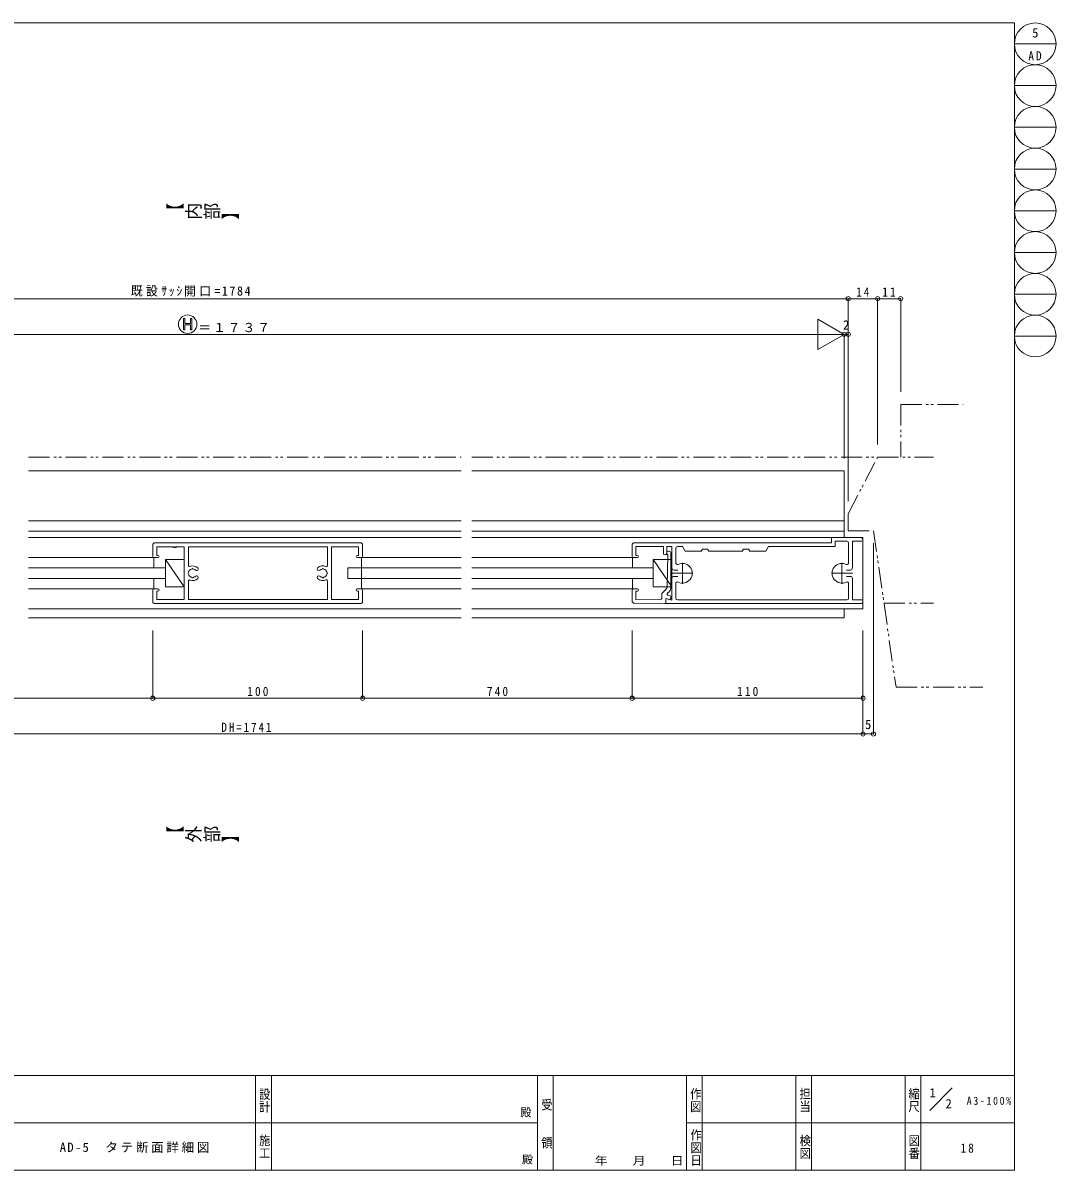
# Model space of a CAD drawing. Units: millimetres at full size, sheet at 1:2. Extents: x -822 to 1661, y -1752 to -1205.
# Drawn here: x 1169 to 1661, y -1752 to -1205 of the extents above; entities that cross this region are included whole.
import ezdxf
from ezdxf.enums import TextEntityAlignment as Align

# ---------------------------------------------------------------- set-up
doc = ezdxf.new("R2010")
doc.units = ezdxf.units.MM
doc.header["$LTSCALE"] = 2
doc.header["$PDMODE"] = 32
doc.header["$PDSIZE"] = 2
doc.linetypes.add('CHAIN2', pattern=[12, 9, -1, 1, -1])
doc.linetypes.add('DOUBLE_CHAIN1', pattern=[8.8, 5, -1, 0.6, -0.6, 0.6, -1])
for name, color, linetype, lineweight in [('0-0_free', 7, 'Continuous', 15), ('2-A_syouji', 7, 'Continuous', 15), ('F-E', 5, 'Continuous', 9)]:
    doc.layers.add(name, color=color, linetype=linetype, lineweight=lineweight)
doc.layers.add('F-7', color=7, linetype='Continuous')
doc.styles.add('@ＭＳ ゴシック', font='')
doc.styles.add('ＭＳ ゴシック', font='')
doc.styles.get('@ＭＳ ゴシック').set_extended_font_data('@MS Gothic')
doc.styles.get('ＭＳ ゴシック').set_extended_font_data('MS Gothic')

# ---------------------------------------------------------------- blocks, each defined once
blk = doc.blocks.new('BED801n.')
at = {"layer": '0-0_free'}
for p, q in [((0, 198), (0, 100)), ((13, 200), (2, 200)), ((14, 195), (14, 199)), ((44, 195), (44, 199)), ((45, 200), (56, 200)), ((58, 198), (58, 100)), ((3.9, 196.1), (3.9, 170)), ((12, 196.1), (3.9, 196.1)), ((12, 195), (12, 196.1)), ((46, 196.1), (54.1, 196.1)), ((46, 195), (46, 196.1)), ((54.1, 196.1), (54.1, 180.6)), ((54.1, 177.567), (54.1, 170)), ((3.9, 170), (54.1, 170)), ((4, 166), (4, 100)), ((21.584, 166), (4, 166)), ((28.681, 166.3), (28, 165.873)), ((29.319, 166.3), (30, 165.873)), ((36.416, 166), (54, 166)), ((54, 161.6), (54, 166)), ((25.127, 163), (24.7, 162.319)), ((24.7, 161.681), (25.127, 161)), ((32.873, 163), (33.3, 162.319)), ((33.3, 161.681), (32.873, 161)), ((54, 100), (54, 161.6)), ((0, 2), (0, 100)), ((4, 33.6), (4, 100)), ((54, 100), (54, 38)), ((58, 2), (58, 100)), ((21.758, 33.6), (4, 33.6)), ((24.7, 38.319), (25.127, 39)), ((25.127, 37), (24.7, 37.681)), ((28.681, 33.7), (28, 34.127)), ((29.319, 33.7), (30, 34.127)), ((33.3, 38.319), (32.873, 39)), ((32.873, 37), (33.3, 37.681)), ((36.242, 33.6), (54, 33.6)), ((54, 38), (54, 33.6)), ((3.9, 29.6), (54.1, 29.6)), ((3.9, 3.9), (3.9, 29.6)), ((54.1, 3.9), (54.1, 29.6)), ((13, 0), (2, 0)), ((12, 3.9), (3.9, 3.9)), ((12, 5), (12, 3.9)), ((14, 5), (14, 1)), ((44, 5), (44, 1)), ((45, 0), (56, 0)), ((46, 5), (46, 3.9)), ((46, 3.9), (54.1, 3.9))]:
    blk.add_line(p, q, dxfattribs=at)
for centre, radius, start, end in [((2, 198), 2, 90, 180), ((13, 199), 1, 0, 90), ((45, 199), 1, 90, 180), ((56, 198), 2, 0, 90), ((13, 195), 1, 180, 0), ((45, 195), 1, 180, 0), ((54.1, 180), 0.6, 90, 246.42182), ((54.1, 178.167), 0.6, 113.57818, 270), ((53.7, 179.083), 0.4, 293.57818, 66.42182), ((21.584, 165), 1, 337.97569, 90), ((29, 162), 7, 157.97569, 224.17338), ((29, 162), 4, 104.47751, 165.52249), ((29, 165.792), 0.6, 57.9116, 122.0884), ((29, 162), 4, 14.47751, 75.52249), ((29, 162), 7, 315.82662, 22.02431), ((36.416, 165), 1, 90, 202.02431), ((25.055, 158.167), 1.5, 224.17338, 44.17338), ((25.208, 162), 0.6, 147.9116, 212.0884), ((29, 162), 4, 194.47751, 224.17338), ((32.945, 158.167), 1.5, 135.82662, 315.82662), ((29, 162), 4, 315.82662, 345.52249), ((32.792, 162), 0.6, 327.9116, 32.0884), ((21.758, 34.6), 1, 270, 25.15066), ((29, 38), 7, 135.82662, 205.15066), ((25.055, 41.833), 1.5, 315.82662, 135.82662), ((25.208, 38), 0.6, 147.9116, 212.0884), ((29, 38), 4, 135.82662, 165.52249), ((29, 38), 4, 194.47751, 255.52249), ((29, 34.208), 0.6, 237.9116, 302.0884), ((29, 38), 4, 284.47751, 345.52249), ((32.945, 41.833), 1.5, 44.17338, 224.17338), ((29, 38), 4, 14.47751, 44.17338), ((32.792, 38), 0.6, 327.9116, 32.0884), ((29, 38), 7, 334.84934, 44.17338), ((36.242, 34.6), 1, 154.84934, 270), ((2, 2), 2, 180, 270), ((13, 5), 1, 0, 180), ((13, 1), 1, 270, 0), ((45, 5), 1, 0, 180), ((45, 1), 1, 180, 270), ((56, 2), 2, 270, 0)]:
    blk.add_arc(centre, radius, start, end, dxfattribs=at)

msp = doc.modelspace()

# ---------------------------------------------------------------- linework, layer by layer
at = {"layer": '2-A_syouji', "color": 3, "lineweight": 9}
for p, q in [((934.079, -1336.77), (1562.402, -1336.77)), ((1562.402, -1336.77), (1562.402, -1433.271)), ((1562.402, -1336.77), (1576.402, -1336.77)), ((1576.402, -1336.77), (1576.402, -1406.271)), ((1576.402, -1336.77), (1587.402, -1336.77)), ((1587.402, -1336.77), (1587.402, -1381.176)), ((1560.402, -1353.77), (1547.952, -1346.582)), ((1547.952, -1346.582), (1547.952, -1360.959)), ((979.079, -1353.77), (1560.402, -1353.77)), ((1560.402, -1353.77), (1547.952, -1360.959)), ((1560.402, -1353.77), (1560.402, -1412.821)), ((1560.402, -1353.77), (1562.402, -1353.77)), ((1574.402, -1544.076), (1574.402, -1453.271)), ((1230.983, -1527.076), (1230.983, -1494.821)), ((1330.983, -1527.076), (1330.983, -1494.821)), ((1459.402, -1527.076), (1459.402, -1494.821)), ((1569.402, -1544.076), (1569.402, -1494.821)), ((1092.079, -1527.076), (1230.983, -1527.076)), ((1230.983, -1527.076), (1330.983, -1527.076)), ((1330.983, -1527.076), (1459.402, -1527.076)), ((1459.402, -1527.076), (1569.402, -1527.076)), ((982.079, -1544.076), (1569.402, -1544.076)), ((1569.402, -1544.076), (1574.402, -1544.076))]:
    msp.add_line(p, q, dxfattribs=at)
at = {"layer": '2-A_syouji', "color": 6, "lineweight": 9}
for p, q in [((1246.222, -1346.203), (1245.623, -1346.203)), ((1245.623, -1351.655), (1245.623, -1346.203)), ((1246.222, -1348.63), (1246.222, -1346.203)), ((1249.018, -1348.63), (1246.222, -1348.63)), ((1249.018, -1349.229), (1246.222, -1349.229)), ((1246.222, -1351.655), (1246.222, -1349.229)), ((1249.617, -1346.203), (1249.018, -1346.203)), ((1249.018, -1348.63), (1249.018, -1346.203)), ((1249.018, -1351.655), (1249.018, -1349.229)), ((1249.617, -1351.655), (1249.617, -1346.203)), ((1246.222, -1351.655), (1245.623, -1351.655)), ((1249.617, -1351.655), (1249.018, -1351.655))]:
    msp.add_line(p, q, dxfattribs=at)
at = {"layer": '2-A_syouji', "color": 2, "linetype": 'DOUBLE_CHAIN1'}
for p, q in [((1587.402, -1387.176), (1617.183, -1387.176)), ((1587.402, -1387.176), (1587.402, -1412.271)), ((1562.402, -1439.271), (1576.402, -1412.271)), ((1576.402, -1412.271), (1602.984, -1412.271)), ((1562.402, -1439.271), (1562.402, -1447.271)), ((1562.402, -1447.271), (1574.402, -1447.271)), ((1579.402, -1481.771), (1602.984, -1481.771))]:
    msp.add_line(p, q, dxfattribs=at)
at = {"layer": '2-A_syouji', "color": 4, "linetype": 'DOUBLE_CHAIN1', "lineweight": 5}
for p, q in [((1171.843, -1412.271), (1378.015, -1412.271)), ((1383.015, -1412.271), (1576.402, -1412.271))]:
    msp.add_line(p, q, dxfattribs=at)
at = {"layer": '2-A_syouji', "color": 4, "lineweight": 5}
for p, q in [((1171.843, -1418.821), (1378.015, -1418.821)), ((1560.402, -1418.821), (1383.015, -1418.821)), ((1560.402, -1418.821), (1560.402, -1450.521)), ((1171.843, -1442.521), (1378.015, -1442.521)), ((1171.843, -1447.521), (1378.015, -1447.521)), ((1560.402, -1442.521), (1383.015, -1442.521)), ((1560.402, -1447.521), (1383.015, -1447.521)), ((1171.843, -1450.521), (1378.015, -1450.521)), ((1569.402, -1450.521), (1383.015, -1450.521)), ((1569.402, -1450.521), (1569.402, -1484.521)), ((1231.483, -1460.021), (1171.843, -1460.021)), ((1231.483, -1460.021), (1231.483, -1465.021)), ((1330.483, -1460.021), (1330.483, -1475.021)), ((1330.483, -1460.021), (1378.015, -1460.021)), ((1459.542, -1460.021), (1383.015, -1460.021)), ((1231.483, -1475.021), (1171.843, -1475.021)), ((1231.483, -1470.021), (1231.483, -1475.021)), ((1330.483, -1475.021), (1378.015, -1475.021)), ((1459.542, -1475.021), (1383.015, -1475.021)), ((1171.843, -1484.521), (1378.015, -1484.521)), ((1569.402, -1484.521), (1383.015, -1484.521)), ((1560.402, -1484.521), (1560.402, -1488.821)), ((1171.843, -1488.821), (1378.015, -1488.821)), ((1560.402, -1488.821), (1383.015, -1488.821))]:
    msp.add_line(p, q, dxfattribs=at)
at = {"layer": '2-A_syouji'}
for p, q in [((1554.402, -1453.021), (1460.402, -1453.021)), ((1554.402, -1453.021), (1554.402, -1451.021)), ((1562.602, -1453.121), (1562.602, -1462.581)), ((1564.402, -1452.321), (1564.402, -1465.021)), ((1568.902, -1452.321), (1564.402, -1452.321)), ((1459.402, -1459.521), (1459.402, -1454.021)), ((1461.202, -1459.021), (1461.202, -1454.821)), ((1474.402, -1454.821), (1461.202, -1454.821)), ((1474.402, -1458.061), (1474.402, -1454.821)), ((1475.902, -1458.061), (1475.902, -1454.821)), ((1475.902, -1454.821), (1478.402, -1454.821)), ((1477.902, -1458.021), (1477.902, -1474.381)), ((1478.402, -1480.321), (1478.402, -1454.821)), ((1480.202, -1455.621), (1480.202, -1462.581)), ((1483.402, -1454.821), (1481.002, -1454.821)), ((1483.402, -1454.821), (1484.662, -1457.021)), ((1492.322, -1457.021), (1484.662, -1457.021)), ((1492.322, -1457.021), (1492.902, -1456.021)), ((1495.322, -1456.021), (1492.902, -1456.021)), ((1495.322, -1456.021), (1495.902, -1457.021)), ((1511.902, -1457.021), (1495.902, -1457.021)), ((1512.482, -1456.021), (1511.902, -1457.021)), ((1514.902, -1456.021), (1512.482, -1456.021)), ((1523.122, -1457.021), (1524.402, -1454.821)), ((1556.202, -1454.821), (1524.402, -1454.821)), ((1459.542, -1460.021), (1459.542, -1465.021)), ((1461.902, -1460.021), (1459.902, -1460.021)), ((1461.902, -1459.021), (1461.202, -1459.021)), ((1478.402, -1461.021), (1469.402, -1461.021)), ((1469.402, -1461.021), (1478.402, -1474.021)), ((1469.402, -1474.021), (1469.402, -1461.021)), ((1476.402, -1458.881), (1476.122, -1473.661)), ((1479.402, -1466.021), (1481.162, -1466.021)), ((1479.402, -1469.021), (1481.162, -1469.021)), ((1561.642, -1466.021), (1563.402, -1466.021)), ((1561.642, -1469.021), (1563.402, -1469.021)), ((1459.542, -1475.021), (1459.542, -1470.021)), ((1461.902, -1475.021), (1459.902, -1475.021)), ((1478.402, -1474.021), (1469.402, -1474.021)), ((1480.202, -1479.421), (1480.202, -1472.461)), ((1562.602, -1479.421), (1562.602, -1472.461)), ((1459.402, -1480.841), (1459.402, -1475.521)), ((1461.202, -1480.041), (1461.202, -1476.021)), ((1461.202, -1476.021), (1461.902, -1476.021)), ((1461.202, -1480.041), (1472.582, -1480.181)), ((1473.602, -1477.181), (1475.382, -1475.381)), ((1473.602, -1477.221), (1473.602, -1479.181)), ((1475.402, -1479.521), (1475.402, -1481.521)), ((1475.402, -1479.521), (1478.402, -1480.321)), ((1475.402, -1479.521), (1477.382, -1480.041)), ((1477.162, -1476.161), (1476.222, -1477.101)), ((1476.442, -1477.941), (1477.522, -1478.221)), ((1477.382, -1480.041), (1477.902, -1479.521)), ((1477.902, -1479.521), (1477.902, -1478.701)), ((1561.802, -1480.221), (1481.002, -1480.221)), ((1460.382, -1481.841), (1474.902, -1482.021)), ((1568.402, -1482.021), (1475.902, -1482.021))]:
    msp.add_line(p, q, dxfattribs=at)
at = {"layer": '2-A_syouji', "lineweight": 18}
for p, q in [((1236.983, -1474.021), (1236.983, -1461.021)), ((1245.983, -1461.021), (1236.983, -1461.021)), ((1245.983, -1461.021), (1245.983, -1474.021))]:
    msp.add_line(p, q, dxfattribs=at)
at = {"layer": '2-A_syouji', "linetype": 'CHAIN2'}
for p, q in [((1483.402, -1462.521), (1483.402, -1472.521)), ((1559.402, -1462.521), (1559.402, -1472.521)), ((1478.402, -1467.521), (1488.402, -1467.521)), ((1554.402, -1467.521), (1564.402, -1467.521))]:
    msp.add_line(p, q, dxfattribs=at)
at = {"layer": '2-A_syouji', "color": 1, "lineweight": 9}
for p, q in [((1236.983, -1465.021), (1171.843, -1465.021)), ((1323.983, -1465.021), (1323.983, -1470.021)), ((1323.983, -1465.021), (1378.015, -1465.021)), ((1383.015, -1465.021), (1469.402, -1465.021)), ((1236.983, -1470.021), (1171.843, -1470.021)), ((1323.983, -1470.021), (1378.015, -1470.021)), ((1383.015, -1470.021), (1469.402, -1470.021))]:
    msp.add_line(p, q, dxfattribs=at)
at = {"layer": '2-A_syouji', "color": 2, "linetype": 'DOUBLE_CHAIN1'}
msp.add_lwpolyline([(1574.402, -1447.271), (1585.2, -1521.771), (1626.5, -1521.771)], dxfattribs=at)
at = {"layer": '2-A_syouji'}
for points in [[(1556.202, -1454.821), (1556.202, -1452.321), (1561.802, -1452.321)], [(1523.122, -1457.021), (1515.482, -1457.021), (1514.902, -1456.021)], [(1564.402, -1470.021), (1564.402, -1480.221), (1568.902, -1480.221)]]:
    msp.add_lwpolyline(points, dxfattribs=at)
at = {"layer": '2-A_syouji', "lineweight": 18}
msp.add_lwpolyline([(1236.983, -1461.021), (1245.983, -1474.021), (1236.983, -1474.021)], dxfattribs=at)
at = {"layer": '2-A_syouji', "color": 6, "lineweight": 9}
msp.add_circle((1247.62, -1348.929), 4.393, dxfattribs=at)
at = {"layer": '2-A_syouji'}
for centre, radius, start, end in [((1460.402, -1454.021), 1, 90, 180), ((1554.902, -1451.021), 0.5, 90, 180), ((1561.802, -1453.121), 0.8, 0, 90), ((1568.402, -1451.521), 1, 0, 90), ((1568.902, -1451.821), 0.5, 270, 0), ((1475.142, -1458.081), 0.76, 180, 0), ((1476.902, -1458.021), 1, 0, 240), ((1481.002, -1455.621), 0.8, 90, 180), ((1459.902, -1459.521), 0.5, 180, 270), ((1461.902, -1459.521), 0.5, 270, 90), ((1481.002, -1462.581), 0.8, 180, 295.87), ((1483.402, -1467.521), 4.7, 244.13, 115.87), ((1559.402, -1467.521), 4.7, 64.13, 295.87), ((1561.802, -1462.581), 0.8, 244.13, 0), ((1479.402, -1465.021), 1, 180, 270), ((1479.402, -1470.021), 1, 90, 180), ((1563.402, -1465.021), 1, 270, 0), ((1563.402, -1470.021), 1, 0, 90), ((1459.902, -1475.521), 0.5, 90, 180), ((1461.902, -1475.521), 0.5, 270, 90), ((1473.622, -1473.621), 2.5, 315, 358.91), ((1475.402, -1474.381), 2.5, 315, 0), ((1481.002, -1472.461), 0.8, 64.13, 180), ((1561.802, -1472.461), 0.8, 0, 115.87), ((1472.602, -1479.181), 1, 269.28, 0), ((1476.582, -1477.461), 0.5, 135, 255), ((1477.402, -1478.721), 0.5, 0, 75), ((1481.002, -1479.421), 0.8, 180, 270), ((1561.802, -1479.421), 0.8, 270, 0), ((1568.902, -1480.721), 0.5, 0, 90), ((1460.402, -1480.841), 1, 180, 269.28), ((1474.902, -1481.521), 0.5, 269.28, 0), ((1475.902, -1481.521), 0.5, 180, 270), ((1568.402, -1481.021), 1, 270, 0)]:
    msp.add_arc(centre, radius, start, end, dxfattribs=at)
at = {"layer": '2-A_syouji', "color": 5}
for p in [(1562.402, -1336.77), (1576.402, -1336.77), (1587.402, -1336.77), (1560.402, -1353.77), (1562.402, -1353.77), (1230.983, -1527.076), (1330.983, -1527.076), (1459.402, -1527.076), (1569.402, -1527.076), (1569.402, -1544.076), (1574.402, -1544.076)]:
    msp.add_point(p, dxfattribs=at)
at = {"layer": 'F-E'}
for p, q in [((857.556, -1205.448), (1641.556, -1205.448)), ((1641.556, -1205.448), (1641.556, -1751.772)), ((1641.556, -1215.388), (1661.436, -1215.388)), ((1641.556, -1235.268), (1661.436, -1235.268)), ((1641.556, -1255.148), (1661.436, -1255.148)), ((1641.556, -1275.028), (1661.436, -1275.028)), ((1641.556, -1294.908), (1661.436, -1294.908)), ((1641.556, -1314.788), (1661.436, -1314.788)), ((1641.556, -1334.668), (1661.436, -1334.668)), ((1641.556, -1354.548), (1661.436, -1354.548)), ((1148.656, -1706.772), (1280.006, -1706.772)), ((1280.006, -1706.772), (1414.356, -1706.772)), ((1414.356, -1706.772), (1589.489, -1706.772)), ((1421.856, -1706.772), (1421.856, -1751.772)), ((1485.356, -1706.772), (1485.356, -1751.772)), ((1492.856, -1706.772), (1492.856, -1751.772)), ((1537.422, -1706.772), (1537.422, -1751.772)), ((1544.922, -1706.772), (1544.922, -1751.772)), ((1589.489, -1706.772), (1641.556, -1706.772)), ((1611.983, -1712.655), (1601.248, -1723.39)), ((1280.006, -1729.272), (1148.656, -1729.272)), ((1414.356, -1729.272), (1280.006, -1729.272)), ((1485.356, -1729.272), (1589.489, -1729.272)), ((1589.489, -1729.272), (1641.556, -1729.272)), ((1641.556, -1751.772), (857.556, -1751.772))]:
    msp.add_line(p, q, dxfattribs=at)
for points in [[(1280.006, -1706.772), (1280.006, -1729.272), (1280.006, -1751.772)], [(1287.506, -1706.772), (1287.506, -1729.272), (1287.506, -1751.772)], [(1414.356, -1706.772), (1414.356, -1729.272), (1414.356, -1751.772)], [(1589.489, -1706.772), (1589.489, -1729.272), (1589.489, -1751.772)], [(1596.989, -1706.772), (1596.989, -1729.272), (1596.989, -1751.772)]]:
    msp.add_lwpolyline(points, dxfattribs=at)
for centre in [(1651.496, -1215.388), (1651.496, -1235.268), (1651.496, -1255.148), (1651.496, -1275.028), (1651.496, -1294.908), (1651.496, -1314.788), (1651.496, -1334.668), (1651.496, -1354.548)]:
    msp.add_circle(centre, 9.94, dxfattribs=at)

# ---------------------------------------------------------------- block references
at = {"layer": '2-A_syouji', "xscale": 0.5, "yscale": 0.5, "rotation": 90}
msp.add_blockref('BED801n.', (1330.983, -1482.021), dxfattribs=at)

# ---------------------------------------------------------------- texts
at = {"layer": '2-A_syouji', "style": '@ＭＳ ゴシック', "width": 1.1}
for s, p in [('【内部】', (1237.14, -1299.929)), ('【外部】', (1237.14, -1596.618))]:
    msp.add_text(s, height=5.865, dxfattribs=at).set_placement(p, align=Align.BOTTOM_LEFT)
at = {"layer": '2-A_syouji', "style": 'ＭＳ ゴシック'}
for s, p in [('2', (1559.902, -1352.77)), ('5', (1570.402, -1543.076))]:
    msp.add_text(s, height=4.399, dxfattribs=at).set_placement(p, align=Align.BOTTOM_LEFT)
at = {"layer": '2-A_syouji', "char_height": 4.399, "attachment_point": 7, "style": 'ＭＳ ゴシック'}
for s, insert in [('\\T1.27;\\W0.95;既設ｻｯｼ開口=1784', (1220.491, -1335.77)), ('\\T1.36;\\W0.9;14', (1566.152, -1335.77)), ('\\T1.36;\\W0.9;11', (1578.652, -1335.77)), ('\\T1.17;＝１７３７', (1252.741, -1352.77)), ('\\T1.38;\\W0.9;100', (1275.983, -1526.076)), ('\\T1.38;\\W0.9;740', (1390.193, -1526.076)), ('\\T1.38;\\W0.9;110', (1509.402, -1526.076)), ('\\T1.39;\\W0.85;DH=1741', (1263.741, -1543.076))]:
    msp.add_mtext(s, dxfattribs=dict(at, insert=insert))
at = {"layer": 'F-7', "style": 'ＭＳ ゴシック'}
msp.add_text('5', height=4.399, dxfattribs=at).set_placement((1650.052, -1213.681), align=Align.BOTTOM_LEFT)
at = {"layer": 'F-7', "char_height": 4.399, "attachment_point": 7, "style": 'ＭＳ ゴシック'}
for s, insert in [('\\T1.36;\\W0.9;AD', (1648.201, -1223.306)), ('\\T1.21;AD-5\u3000タテ断面詳細図', (1186.675, -1743.646))]:
    msp.add_mtext(s, dxfattribs=dict(at, insert=insert))
at = {"layer": 'F-E', "color": 7, "style": '@ＭＳ ゴシック', "width": 1.15}
for s, p in [('設計', (1281.144, -1712.575)), ('作図', (1486.548, -1712.431)), ('担当', (1538.625, -1712.347)), ('縮尺', (1590.576, -1712.377)), ('受\u3000\u3000領', (1415.578, -1717.603)), ('施工', (1281.124, -1734.555)), ('作図日', (1486.698, -1731.975)), ('検図', (1538.694, -1734.708)), ('図番', (1590.647, -1734.643))]:
    msp.add_text(s, height=3.849, rotation=270, dxfattribs=at).set_placement(p, align=Align.BOTTOM_LEFT)
at = {"layer": 'F-E', "color": 7, "style": 'ＭＳ ゴシック'}
for s, height, p in [('1', 4.399, (1601.149, -1718.496)), ('2', 4.399, (1608.782, -1723.66)), ('殿', 3.849, (1406.151, -1727.418)), ('殿', 3.849, (1406.938, -1749.85))]:
    msp.add_text(s, height=height, dxfattribs=at).set_placement(p, align=Align.BOTTOM_LEFT)
at = {"layer": 'F-E', "color": 7, "style": 'ＭＳ ゴシック', "width": 1.15}
msp.add_text('年\u3000\u3000月\u3000\u3000日', height=3.849, dxfattribs=at).set_placement((1441.64, -1750.398), align=Align.BOTTOM_LEFT)
at = {"layer": 'F-E', "color": 7, "attachment_point": 7, "style": 'ＭＳ ゴシック'}
for s, insert, char_height in [('\\T1.33;\\W0.9;A3-100%', (1618.873, -1720.768), 3.849), ('\\T1.36;\\W0.9;18', (1615.891, -1743.571), 4.399)]:
    msp.add_mtext(s, dxfattribs=dict(at, insert=insert, char_height=char_height))

doc.saveas('drawing.dxf')
